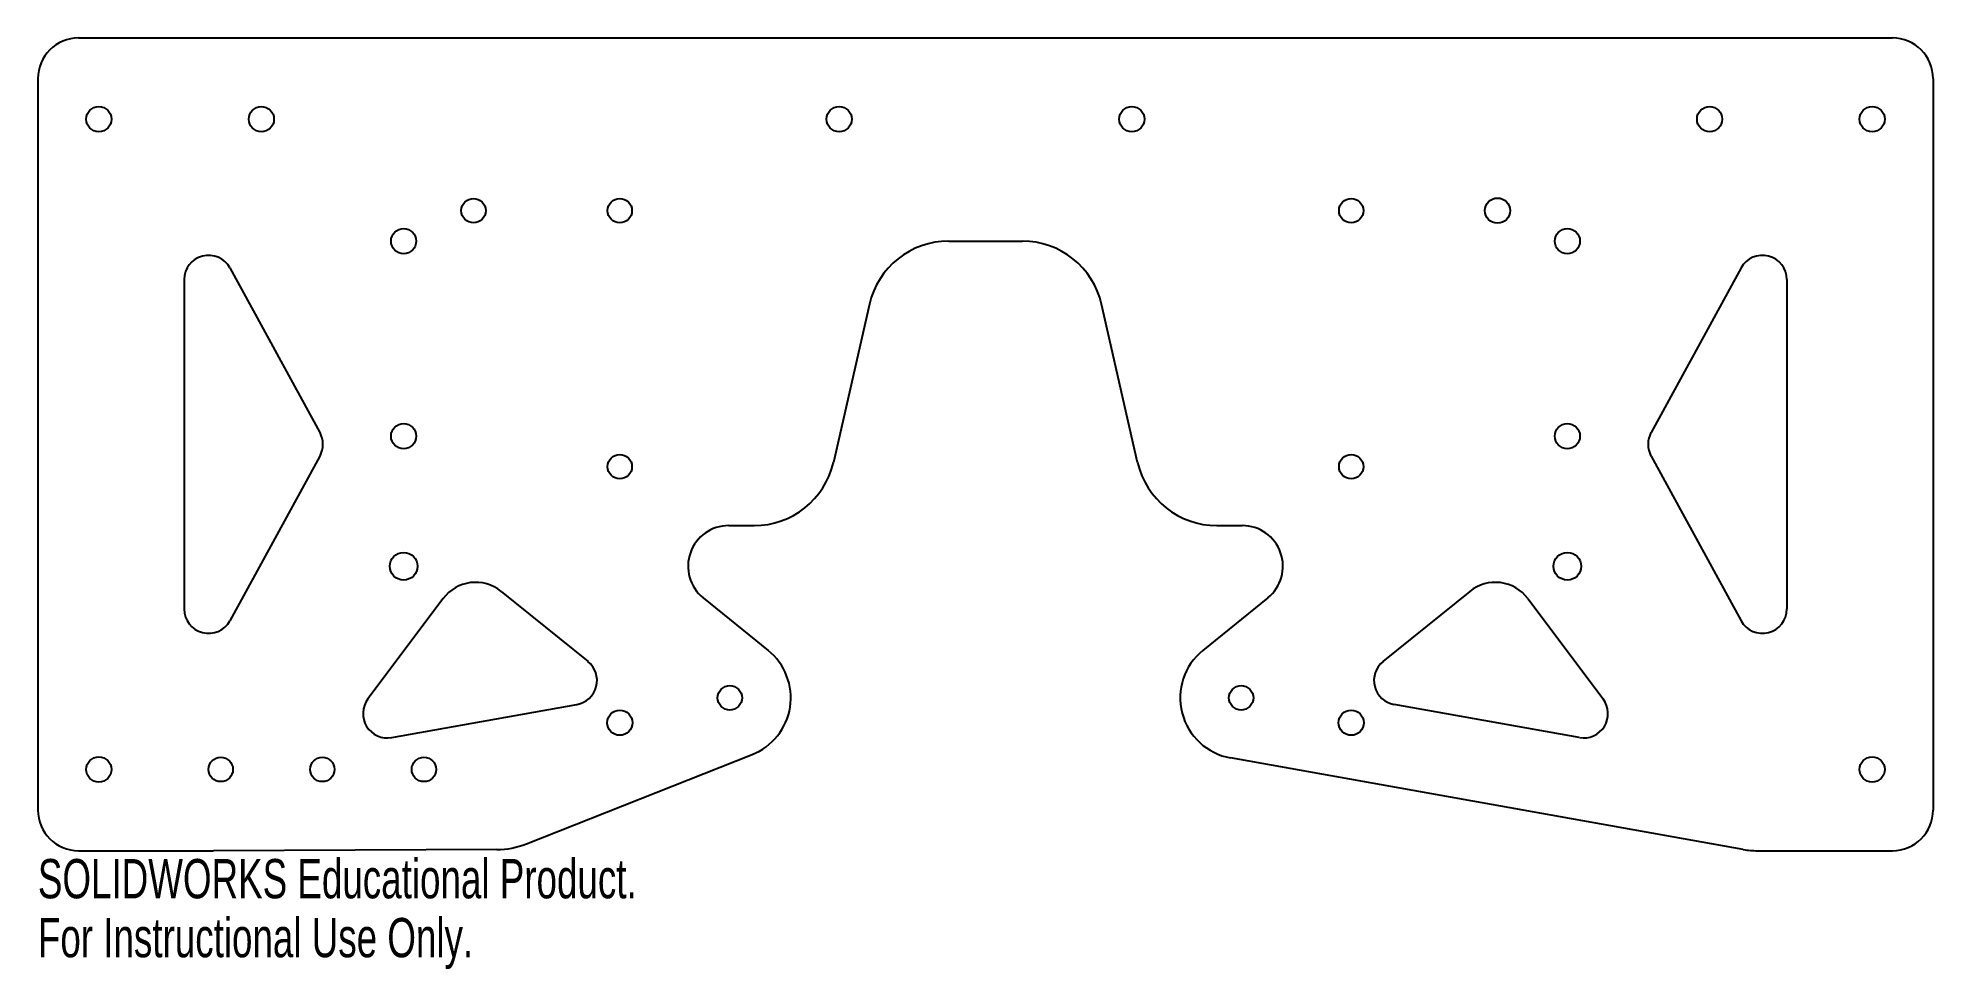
# Model space of a CAD drawing. Header units: millimetres. Extents: x 0 to 233, y -115 to 0.
import ezdxf

# ---------------------------------------------------------------- set-up
doc = ezdxf.new("R2010")
doc.units = ezdxf.units.MM
doc.styles.add('SLDTEXTSTYLE0', font='TXT', dxfattribs={"width": 0.7})

msp = doc.modelspace()

# ---------------------------------------------------------------- linework, layer by layer
at = {"color": 7, "linetype": 'Continuous', "lineweight": 25}
for p, q in [((5, 0), (228.2, 0)), ((0, -5), (0, -95)), ((233.2, -5), (233.2, -95)), ((112.07, -25), (121.13, -25)), ((18, -29.74), (18, -70.26)), ((23.63, -28.3), (34.71, -48.56)), ((209.57, -28.3), (198.49, -48.56)), ((215.2, -29.74), (215.2, -70.26)), ((102.32, -32.77), (97.88, -52.23)), ((135.32, -52.23), (130.88, -32.77)), ((34.71, -51.44), (23.63, -71.7)), ((198.49, -51.44), (209.57, -71.7)), ((85, -60), (88.13, -60)), ((145.07, -60), (148.2, -60)), ((49.86, -68.98), (40.6, -81.33)), ((57.01, -68.09), (67.69, -76.72)), ((81.85, -68.89), (89.86, -75.36)), ((151.35, -68.89), (143.34, -75.36)), ((176.19, -68.09), (165.51, -76.72)), ((183.34, -68.98), (192.6, -81.33)), ((43.53, -86.08), (66.33, -82.01)), ((189.67, -86.08), (166.87, -82.01)), ((60.11, -99.15), (87.9, -88.16)), ((209.84, -99.84), (146.74, -88.57)), ((5, -100), (21.6, -100)), ((56.48, -99.85), (21.6, -100)), ((211.6, -100), (228.2, -100))]:
    msp.add_line(p, q, dxfattribs=at)
for centre, radius in [((7.5, -10), 1.55), ((27.5, -10), 1.55), ((98.6, -10), 1.55), ((134.6, -10), 1.55), ((205.7, -10), 1.55), ((225.7, -10), 1.55), ((53.6, -21.25), 1.5), ((71.6, -21.25), 1.5), ((161.6, -21.25), 1.5), ((179.6, -21.25), 1.55), ((45, -25), 1.55), ((188.2, -25), 1.55), ((45, -49), 1.55), ((188.2, -49), 1.55), ((71.6, -52.75), 1.5), ((161.6, -52.75), 1.5), ((45, -65), 1.7), ((188.2, -65), 1.7), ((85.14, -81.19), 1.5), ((148.06, -81.19), 1.5), ((71.6, -84.25), 1.55), ((161.6, -84.25), 1.55), ((7.5, -90), 1.55), ((22.5, -90), 1.5), ((35, -90), 1.5), ((47.5, -90), 1.5), ((225.7, -90), 1.55)]:
    msp.add_circle(centre, radius, dxfattribs=at)
for centre, radius, start, end in [((5, -5), 5, 90, 180), ((228.2, -5), 5, 0, 90), ((112.07, -35), 10, 90, 167.125), ((121.13, -35), 10, 12.875, 90), ((21, -29.74), 3, 28.6731, 180), ((212.2, -29.74), 3, 0, 151.3269), ((32.08, -50), 3, 331.3269, 28.6731), ((201.12, -50), 3, 151.3269, 208.6731), ((88.13, -50), 10, 270, 347.125), ((145.07, -50), 10, 192.875, 270), ((85, -65), 5, 90, 231.0502), ((148.2, -65), 5, 308.9498, 90), ((53.86, -71.98), 5, 51.0502, 143.1301), ((179.34, -71.98), 5, 36.8699, 128.9498), ((21, -70.26), 3, 180, 331.3269), ((212.2, -70.26), 3, 208.6731, 0), ((65.8, -79.06), 3, 280.1269, 51.0502), ((85.14, -81.19), 7.5, 291.5712, 51.0503), ((148.06, -81.19), 7.5, 128.9498, 259.8731), ((167.4, -79.06), 3, 128.9498, 259.8731), ((43, -83.13), 3, 143.1301, 280.1269), ((190.2, -83.13), 3, 259.8731, 36.8699), ((5, -95), 5, 180, 270), ((228.2, -95), 5, 270, 0), ((56.43, -89.85), 10, 270.2428, 291.5713), ((211.6, -90), 10, 259.8731, 270)]:
    msp.add_arc(centre, radius, start, end, dxfattribs=at)

# ---------------------------------------------------------------- texts
at = {"color": 7, "linetype": 'Continuous', "char_height": 4.8336, "attachment_point": 1, "style": 'SLDTEXTSTYLE0'}
for s, insert in [('SOLIDWORKS Educational Product.', (0, -101.02)), ('For Instructional Use Only.', (0, -108.27))]:
    msp.add_mtext(s, dxfattribs=dict(at, insert=insert))

doc.saveas('drawing.dxf')
